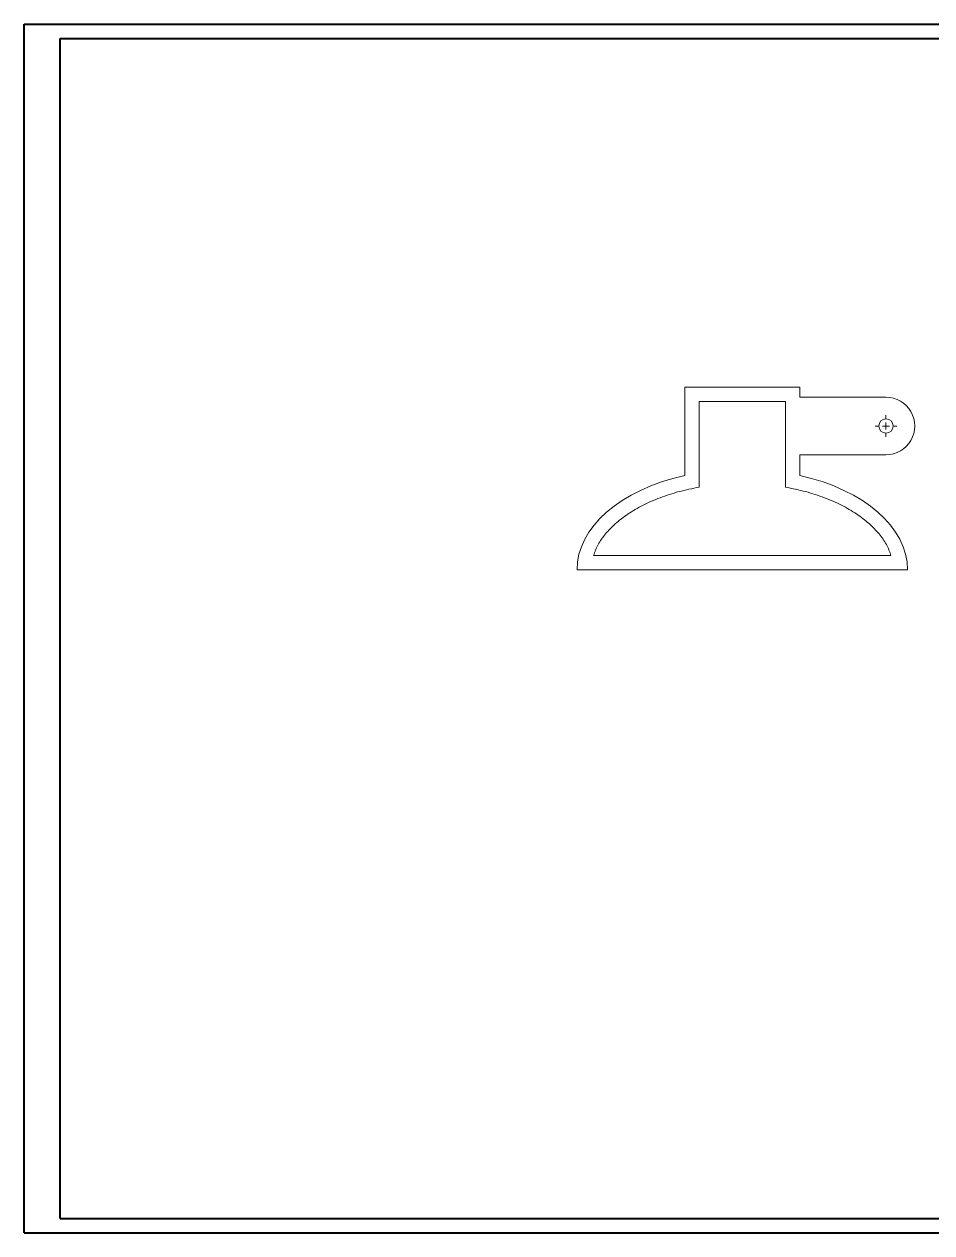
# Model space of a CAD drawing. Header units: millimetres. Extents: x 0 to 1189, y 0 to 841.
# Drawn here: x 0 to 632, y 0 to 841 of the extents above; entities that cross this region are included whole.
import ezdxf

# ---------------------------------------------------------------- set-up
doc = ezdxf.new("R2010")
doc.units = ezdxf.units.MM

# ---------------------------------------------------------------- blocks, each defined once
blk = doc.blocks.new('SW_CENTERMARKSYMBOL_0')
at = {"color": 0, "linetype": 'Continuous', "lineweight": 0}
for p, q in [((-5, 0), (-7.5, 0)), ((0, 0), (-2.5, 0)), ((0, 5), (0, 7.5)), ((0, 0), (0, 2.5)), ((0, 0), (0, -2.5)), ((0, 0), (2.5, 0)), ((5, 0), (7.5, 0)), ((0, -5), (0, -7.5))]:
    blk.add_line(p, q, dxfattribs=at)

msp = doc.modelspace()

# ---------------------------------------------------------------- linework, layer by layer
at = {"color": 7, "linetype": 'Continuous', "lineweight": 40}
for p, q in [((0.08, 0.21), (0.08, 841.21)), ((0.08, 841.21), (1189.08, 841.21)), ((25.08, 10.21), (25.08, 831.21)), ((25.08, 831.21), (1179.08, 831.21)), ((25.08, 10.21), (1179.08, 10.21)), ((0.08, 0.21), (1189.08, 0.21))]:
    msp.add_line(p, q, dxfattribs=at)
at = {"color": 7, "linetype": 'Continuous', "lineweight": 15}
for p, q in [((459.77, 588.65), (459.77, 527.23)), ((539.77, 588.65), (459.77, 588.65)), ((539.77, 581.6), (539.77, 588.65)), ((599.77, 581.6), (539.77, 581.6)), ((529.77, 578.65), (469.77, 578.65)), ((469.77, 578.65), (469.77, 519.03)), ((529.77, 519.03), (529.77, 578.65)), ((539.77, 541.6), (599.77, 541.6)), ((539.77, 527.23), (539.77, 541.6)), ((396.31, 471.6), (603.23, 471.6)), ((384.77, 461.6), (614.77, 461.6))]:
    msp.add_line(p, q, dxfattribs=at)
msp.add_circle((599.77, 561.6), 5, dxfattribs=at)
msp.add_arc((599.77, 561.6), 20, 269.99997, 90, dxfattribs=at)
for start_param, end_param in [(5.06764, 6.283185), (3.141593, 4.357138)]:
    msp.add_ellipse((499.77, 461.6), major_axis=(-115, 0), ratio=0.608696, start_param=start_param, end_param=end_param, dxfattribs=at)
for points, knots in [([(469.77, 519.03), (467.39, 518.62), (462.62, 517.67), (455.7, 515.98), (449.01, 514), (440.45, 511), (430.5, 506.63), (420.03, 500.53), (411.23, 493.76), (405.43, 487.74), (401.74, 482.8), (399.44, 479.07), (397.92, 475.96), (396.92, 473.46), (396.51, 472.23), (396.31, 471.6)], [-1.291341, -1.291341, -1.291341, -1.291341, -1.222267, -1.153193, -1.084119, -1.015045, -0.876897, -0.738749, -0.600601, -0.462453, -0.393379, -0.324305, -0.255231, -0.220694, -0.186157, -0.186157, -0.186157, -0.186157]), ([(603.23, 471.6), (603.04, 472.23), (602.62, 473.46), (601.63, 475.96), (600.1, 479.07), (597.8, 482.8), (594.11, 487.74), (588.31, 493.76), (579.52, 500.53), (569.05, 506.63), (559.1, 511), (550.54, 514), (543.84, 515.98), (536.93, 517.67), (532.15, 518.62), (529.77, 519.03)], [-2.955436, -2.955436, -2.955436, -2.955436, -2.920899, -2.886362, -2.817288, -2.748214, -2.67914, -2.540992, -2.402844, -2.264696, -2.126548, -2.057474, -1.9884, -1.919326, -1.850252, -1.850252, -1.850252, -1.850252])]:
    msp.add_open_spline(points, degree=3, knots=knots, dxfattribs=at)

# ---------------------------------------------------------------- block references
at = {"color": 7, "linetype": 'Continuous', "lineweight": 0}
msp.add_blockref('SW_CENTERMARKSYMBOL_0', (599.77, 561.6), dxfattribs=at)

doc.saveas('drawing.dxf')
